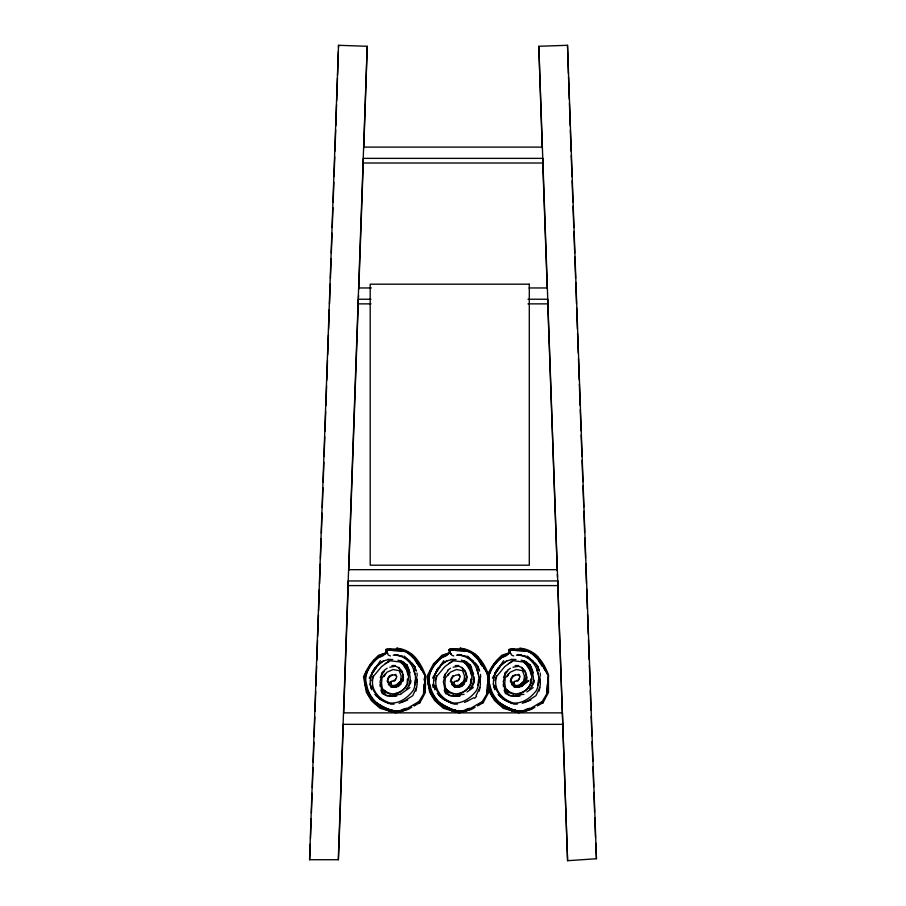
<?xml version="1.0" encoding="UTF-8"?>
<svg xmlns="http://www.w3.org/2000/svg" width="906" height="906" viewBox="0 0 906 906"><rect width="100%" height="100%" fill="white"/><g stroke="black" fill="none" stroke-linecap="round" stroke-linejoin="round"><path stroke-width="1.36" d="M386.466 651.12L387.009 653.011M449.795 651.12L450.339 653.011M509.682 651.12L510.225 653.011M380.316 682.75L381.63 689.998L385.56 693.022M424.031 684.279L423.532 693.045M443.646 682.75L444.971 689.998L448.889 693.022M487.36 684.279L486.862 693.045M488.696 688.447L488.606 692.512L483.125 702.773L477.451 705.808L479.478 704.358M503.532 682.75L504.857 689.998L508.776 693.022M547.247 684.279L546.748 693.045M407.247 682.83L407.349 679.172M470.576 682.83L470.678 679.172M530.463 682.83L530.565 679.172M335.696 130.056L334.96 151.166M335.843 125.855L336.556 104.813M336.704 100.6L337.474 78.154M337.564 75.345L338.38 51.495M363.804 147.905L367.224 46.285L338.527 45.3L309.546 859.715L338.47 859.715L343.295 724.132M309.739 859.715L310.294 844.166M310.498 838.503L311.2 818.707M311.404 813.044L312.106 793.248M312.31 787.586L313.012 767.79M313.216 762.127L313.918 742.331M314.122 736.68L314.824 716.873M315.028 711.221L315.73 691.414M315.934 685.763L316.636 665.967M316.84 660.304L317.542 640.508M317.7 636.261L318.448 615.049M318.606 610.803L319.354 589.591M319.558 583.94L320.26 564.132M320.464 558.481L321.166 538.674M321.37 533.022L322.072 513.226M322.276 507.564L322.978 487.768M323.182 482.105L323.884 462.309M324.088 456.647L324.79 436.851M324.994 431.199L325.696 411.392M325.9 405.741L326.602 385.933M326.806 380.282L327.508 360.486M327.712 354.824L328.414 335.027M328.618 329.365L329.32 309.569M329.524 303.906L330.226 284.11M330.43 278.448L331.132 258.652M331.336 253.001L332.038 233.193M332.242 227.542L332.944 207.734M333.148 202.083L333.85 182.287M334.054 176.625L334.756 156.829M338.278 859.715L367.224 46.285M343.702 712.829L348.266 584.313M348.776 570.191L358.278 303.261M358.448 298.244L358.55 295.424M358.776 289.139L363.295 162.027M420.543 667.065L415.424 658.798L411.165 654.245L406.647 651.742L414.733 657.665L419.863 666.001L425.231 675.57L424.971 682.377L424.506 678.424M483.872 667.065L478.753 658.798L474.495 654.245L469.976 651.742L478.062 657.665L483.192 666.001L488.56 675.57L488.3 682.377L487.836 678.424M543.759 667.065L538.64 658.798L534.381 654.245L529.863 651.742L537.949 657.665L543.079 666.001L548.447 675.57L548.187 682.377L547.722 678.424M424.586 692.456L425.446 684.381L425.197 674.755C419.908 660.383 410.984 649.398 396.805 648.232L401.788 649.749M465.129 649.749L460.135 648.232C474.223 649.364 483.272 660.361 488.527 674.755L488.776 684.381C486.363 671.72 496.397 657.858 508.425 653.747M425.22 675.593L423.815 693.452L419.014 701.482L407.054 708.526L396.658 711.561L401.154 710.916C381.12 714.2 363.589 696.646 364.722 676.839C368.164 666.997 374.869 656.963 385.209 653.747M488.549 675.593L487.145 693.452L482.343 701.482L470.384 708.526L459.988 711.561L464.484 710.916C444.45 714.2 426.919 696.646 428.051 676.839C431.494 666.997 438.198 656.963 448.538 653.747M548.436 675.593L547.031 693.452L542.23 701.482L530.27 708.526L519.885 711.561L524.37 710.916C504.336 714.2 486.805 696.646 487.938 676.839C491.437 666.057 499.353 656.59 510.089 652.705C507.507 650.01 512.4 648.832 514.495 649.285M393.193 655.197C411.086 654.517 420.282 675.683 413.17 690.531C407.7 697.711 399.546 703.747 390.112 703.011C378.765 699.828 368.957 688.209 373.634 676.136L381.505 666.657L389.546 660.723L399.852 661.924C419.92 674.517 401.301 705.819 382.434 689.047L381.562 683.407L381.992 677.971L387.111 672.127L393.125 669.523L399.252 670.689L401.154 675.831L400.803 681.131L395.888 685.4L398.153 686.51L400.996 684.075M464.325 684.075L461.494 686.51L459.217 685.4L464.132 681.131L464.495 675.831L462.581 670.689L456.454 669.523L450.441 672.127L445.333 677.971L444.891 683.407L445.763 689.047C464.631 705.819 483.249 674.517 463.181 661.924L452.875 660.723L444.846 666.657L436.964 676.136C432.287 688.209 442.094 699.828 453.442 703.011C462.875 703.747 471.029 697.711 476.499 690.531C483.611 675.683 474.416 654.517 456.522 655.197M524.212 684.075L521.38 686.51L519.104 685.4L524.019 681.131L524.381 675.831L522.468 670.689L516.341 669.523L510.327 672.127L505.22 677.971L504.778 683.407L505.65 689.047C524.517 705.819 543.136 674.517 523.068 661.924L512.762 660.723L504.733 666.657L496.85 676.136C492.173 688.209 501.981 699.828 513.328 703.011C522.762 703.747 530.916 697.711 536.386 690.531C543.498 675.683 534.302 654.517 516.409 655.197M424.45 689.726L424.688 687.02M410.475 679.704L410.124 683.452L408.833 686.136M473.815 679.704L473.453 683.452L472.162 686.136M533.702 679.704L533.34 683.452L532.048 686.136M403.306 679.953L403.238 674.947M526.522 679.953L526.454 674.947M487.915 692.456L488.345 688.469M547.802 692.456L548.232 688.469M410.633 683.056L410.916 680.587M473.963 683.056L474.246 680.587M533.849 683.056L534.132 680.587M414.574 685.298L415.288 679.772M424.45 689.138L424.778 686.612M477.904 685.298L478.628 679.772M537.79 685.298L538.515 679.772M403.011 681.244C404.325 676.272 402.23 670.814 398.538 667.371L398.946 667.79L394.869 665.955L395.571 666.216L389.784 667.224M466.352 681.244C467.666 676.272 465.571 670.814 461.867 667.371L462.275 667.79L458.198 665.955L458.9 666.216L453.113 667.224M526.239 681.244C527.552 676.272 525.457 670.814 521.754 667.371L522.162 667.79L518.085 665.955L518.787 666.216L513 667.224M415.956 691.097L417.111 684.313M479.285 691.097L480.44 684.313M539.172 691.097L540.327 684.313M379.954 681.946L382.298 673.758L384.597 670.916M443.283 681.946L445.639 673.758L447.926 670.916M503.17 681.946L505.525 673.758L507.813 670.916M401.811 681.346L402.468 678.39M465.152 681.346L465.797 678.39M525.038 681.346L525.684 678.39M387.145 653.498L387.032 652.286M450.361 652.286L450.803 654.019M510.361 653.498L510.248 652.286M371.788 680.644L373.17 675.797M435.129 680.644L436.499 675.797M495.016 680.644L496.386 675.797M386.579 652.648L386.183 652.207L387.19 653.271L386.035 651.006L386.602 650.112L391.822 649.353L396.556 649.33L405.424 651.459M396.624 648.832L396.805 648.232M525.016 649.749L519.761 648.821L520.021 648.232C534.902 649.319 543.498 661.607 548.413 674.755L548.492 692.512L543.011 702.773L537.337 705.808L539.364 704.358M401.415 678.832L400.645 681.335L396.001 685.389M464.744 678.832L463.974 681.335L459.331 685.389M524.631 678.832L523.861 681.335L519.217 685.389M386.873 652.705C355.786 663.192 360.09 706.374 392.275 710.938M454.608 649.285L449.829 650.078L449.365 651.006L450.203 652.705C419.116 663.192 423.419 706.374 455.605 710.938M364.552 676.873C366.273 667.982 372.207 661.312 378.549 655.287L385.243 653.09M487.768 676.873C489.489 667.982 495.423 661.312 501.765 655.287L508.459 653.09M367.338 670.542L365.152 676.997L365.571 684.313L365.209 676.997M386.058 651.12L386.409 649.511L390.452 648.821M430.667 670.542C426.59 678.617 429.059 688.05 432.762 695.785M515.491 710.938C497.02 709.16 483.011 687.847 490.554 670.542M513.668 648.821L509.625 649.523L509.274 651.12M370.169 678.39L371.709 673.917L380.384 660.689M433.498 678.39C435.741 671.244 440.576 664.574 446.998 660.599M493.385 678.39L494.925 673.917L503.6 660.689M416.567 687.45L412.728 695.706L404.744 700.757M479.897 687.45L476.058 695.706M539.783 687.45L535.944 695.706L527.96 700.757M459.874 648.821L460.135 648.232M519.761 648.821L520.021 648.232M380.282 677.507L382.06 673.6M443.612 677.507L445.39 673.6M503.498 677.507L505.276 673.6M390.882 682.286L391.324 681.357M454.223 682.286L454.653 681.357M514.11 682.286L514.54 681.357M384.065 676.612L385.492 673.611M448.323 674.664L448.821 673.611M507.281 676.612L508.708 673.611M408.051 683.067C405.922 688.583 400.531 692.433 394.835 693.577M471.38 683.067C469.263 688.583 463.861 692.433 458.176 693.577M531.267 683.067C529.149 688.583 523.747 692.433 518.062 693.577M387.474 680.01L389.58 675.853L392.377 674.721M450.803 680.01L452.909 675.853M487.813 674.54L489.908 670.395M510.69 680.01L512.796 675.853L515.593 674.721M396.613 677.314L394.823 680.836L395.673 679.115M459.954 677.314L458.153 680.836L459.002 679.115M519.84 677.314L518.039 680.836L518.889 679.115M366.692 670.395L363.521 676.646L366.296 692.093L371.245 700.429L380.078 708.322L395.922 712.863M488.742 686.691L489.512 692.093L494.461 700.429L503.306 708.322L519.149 712.863M398.153 686.51L403.566 677.473M461.494 686.51L466.896 677.473L466.567 674.947M521.38 686.51L526.782 677.473M366.817 671.187L369.637 666.601M387.904 649.058L385.73 649.5L386.726 651.935M430.146 671.187L433.68 665.457L441.811 656.771M453.781 648.821L449.614 648.979L449.195 650.531L450.055 651.935M490.033 671.187L492.853 666.601M511.12 649.058L508.945 649.5L509.942 651.935M369.229 678.016L377.168 666.08L383.668 660.599M432.57 678.016L443.714 660.689M492.456 678.016L500.384 666.08L506.884 660.599M435.616 673.033L440.497 666.08M496.375 670.848L495.027 672.92L498.436 667.699L497.043 669.806M371.811 672.909L375.209 667.699M437.19 669.783L438.549 667.699L437.156 669.806M373.827 669.806L375.197 667.711M371.709 673.917L377.168 666.08M494.925 673.917L500.384 666.08M406.216 689.092C413.125 682.75 409.761 672.411 406.182 665.219L406.783 665.955L403.215 662.218L407.19 664.993M469.546 689.092C476.454 682.75 473.091 672.411 469.512 665.219L470.112 665.955L466.556 662.218L470.52 664.993M529.432 689.092C536.341 682.75 532.977 672.411 529.398 665.219L529.999 665.955L526.443 662.218L530.406 664.993M370.35 665.457L378.481 656.771M493.566 665.457L501.698 656.771M387.87 678.311L389.659 676.136M451.211 678.311L452.989 676.136M511.097 678.311L512.875 676.136M370.328 664.608L374.393 659.806M433.657 664.608L441.879 655.287L448.572 653.09M493.544 664.608L497.609 659.806M474.699 698.345L476.567 696.238M386.409 649.511L386.024 650.655L386.59 650.089M509.625 649.511L509.24 650.723M471.131 687.937L472.807 686.114M381.528 673.226L383.261 671.357M504.744 673.226L506.477 671.357M437.723 659.806L433.408 663.928L426.862 676.646L429.625 692.093L434.574 700.429L443.419 708.322L459.263 712.863L471.584 709.364L475.095 707.235M394.019 680.927L391.267 681.459L390.826 683.554L392.151 685.548M457.349 680.927L454.597 681.459L454.155 683.554L455.48 685.548M517.235 680.927L514.483 681.459L514.042 683.554L515.367 685.548M524.393 684.064L528.662 680.542L521.562 686.318M414.178 705.774L416.148 704.358M384.121 670.417L387.168 668.254M447.451 670.417L450.497 668.254M507.337 670.417L510.384 668.254M409.931 687.563L400.894 693.939M466.986 691.991L473.272 687.563M526.873 691.991L533.158 687.563M411.766 707.235L408.255 709.364L397.247 712.49M534.982 707.235L531.471 709.364L520.463 712.49M414.11 705.808L419.784 702.773L422.49 698.005L425.276 692.512L425.446 684.483M385.254 663.588L389.387 661.38M448.583 663.588L452.717 661.38M508.47 663.588L512.603 661.38M468.074 700.757L473.883 697.699M379.036 656.59L383.113 654.494M502.252 656.59L506.329 654.494M380.282 656.941L383.6 655.4M443.623 656.941L446.93 655.4M503.51 656.941L506.816 655.4M401.143 702.433L404.178 701.051M464.472 702.433L467.507 701.051M524.359 702.433L527.394 701.051M385.209 654.268C375.118 657.552 368.561 667.314 365.016 676.918C364.892 692.377 375.412 708.594 391.607 710.327M448.549 654.268C438.447 657.552 431.89 667.314 428.345 676.918C428.221 692.377 438.753 708.594 454.937 710.327M508.436 654.268C498.334 657.552 491.777 667.314 488.232 676.918L488.821 682.037M402.592 711.006L407.224 709.16M465.922 711.006L470.554 709.16M525.808 711.006L530.44 709.16M449.92 652.648L449.84 652.071M509.806 652.648L509.727 652.071M399.059 703.316L407.723 699.998M522.275 703.316L530.95 699.998M449.512 652.207L449.433 650.904L451.347 650.032L460.644 649.896L465.616 650.825M509.399 652.207L509.319 650.904L511.233 650.032L520.531 649.896L525.503 650.825M386.5 650.078L391.267 649.285M402.264 709.579L406.432 708.209M465.593 709.579L469.761 708.209M525.48 709.579L529.648 708.209M451.233 649.058L449.319 649.976L449.387 651.12M394.722 680.463L393.238 680.519M458.051 680.463L456.567 680.519M517.938 680.463L516.454 680.519M394.642 687.326L396.987 686.782M457.972 687.326L460.316 686.782M517.858 687.326L520.203 686.782M394.563 696.306L396.862 695.91M457.892 696.306L460.203 695.91M517.779 696.306L520.089 695.91M396.307 711.346L402.411 710.463M459.636 711.346L465.741 710.463M519.523 711.346L525.627 710.463M386.851 695.853L400.758 694.336M450.18 695.853L464.087 694.336M510.067 695.853L523.974 694.336M394.993 695.763C390.361 696.488 384.223 696.17 381.845 691.437M458.323 695.763C453.272 696.669 446.783 695.853 444.563 690.497M518.209 695.763C513.577 696.488 507.439 696.17 505.061 691.437M396.964 686.601L390.973 687.065L393.419 687.235M460.293 686.601L454.302 687.065L456.749 687.235M520.18 686.601L514.189 687.065L516.635 687.235M387.859 649.636C399.682 648.062 413.385 651.935 418.379 663.826M511.075 649.636L519.772 649.33L528.64 651.459M391.992 709.806L388.3 710.077L390.894 710.463M455.333 709.806L451.641 710.077L454.223 710.463M511.528 710.077L515.22 709.806M562.717 723.52L567.598 860.7L596.454 858.729L567.507 45.3L538.81 46.285L542.23 147.905M395.548 696.057L390.124 696.193M458.878 696.057L453.453 696.193M518.764 696.057L513.34 696.193M390.497 659.647C376.998 659.421 366.477 676.759 371.517 689.024M453.838 659.647C440.327 659.421 429.806 676.759 434.857 689.024M513.725 659.647C500.214 659.421 489.693 676.759 494.744 689.024M391.958 665.57L395.209 665.514M455.288 665.57L458.538 665.514M515.174 665.57L518.425 665.514M363.668 147.1L542.366 147.1M358.651 287.961L371.324 287.961M529.07 287.961L547.383 287.961M370.984 299.229L358.255 299.229L358.255 303.872L370.984 303.872M527.983 299.229L547.779 299.229L547.779 303.872L527.983 303.872M348.629 569.681L557.405 569.681M390.463 704.143L394.076 704.143M453.793 704.143L457.405 704.143M513.679 704.143L517.292 704.143M343.612 712.863L562.422 712.863L562.819 724.347L343.215 724.347M596.454 858.729L595.706 843.203M567.598 860.7L538.81 46.285M515.265 650.474L524.801 651.437M455.378 650.474L464.914 651.437M392.038 650.474L401.585 651.437M510.973 659.364L515.978 659.534M451.086 659.364L456.092 659.534M387.757 659.364L392.751 659.534M517.734 654.551L521.46 655.015M457.847 654.551L461.573 655.015M394.518 654.551L398.244 655.015M515.22 685.683L518.798 685.253M455.333 685.683L458.912 685.253M392.004 685.683L395.582 685.253M519.24 649.308L524.314 650.112M459.353 649.308L464.427 650.112M396.024 649.308L401.098 650.112M519.093 654.993L526.069 656.159M459.206 654.993L466.182 656.159M395.877 654.993L402.853 656.159M511.539 710.032L514.11 710.463M518.062 711.844L511.369 710.632L519.24 711.98M459.501 712.082L451.482 710.632L459.353 711.98M394.846 711.844L388.153 710.632L396.024 711.98M396.601 649.523L401.686 650.395M402.287 650.825L397.315 649.896L388.017 650.032L386.103 650.904L386.76 651.969M507.53 674.687L508.13 674.823M447.643 674.687L448.244 674.823M384.314 674.687L384.914 674.823M514.823 710.327C501.584 708.888 491.346 697.337 489.115 684.585M468.753 651.459C462.819 650.168 454.948 647.382 449.353 650.723M511.856 709.194L505.242 706.544L499.75 702.931L509.84 708.673L519.874 711.561L517.734 710.87M451.969 709.194L445.356 706.544L439.863 702.931L449.954 708.673L459.931 711.538L457.847 710.87M388.64 709.194L382.015 706.544L376.534 702.931L386.624 708.673L396.601 711.538L394.518 710.87M526.556 651.142L528.674 651.776M466.669 651.142C473.578 652.558 478.708 658.096 481.267 664.449M403.34 651.142L405.458 651.776M521.188 660.146L525.582 661.595M461.301 660.146L465.695 661.595M397.972 660.146L402.366 661.595M509.081 650.531L509.806 650.089C525.129 646.148 540.848 655.514 545.299 670.7M449.195 650.531L449.738 649.511L449.92 650.089C464.653 646.397 480.361 654.732 484.857 669.534M512.388 703.679L502.343 698.549M512.468 710.451C499.591 707.812 489.999 696.295 488.459 683.43M452.502 703.679L442.456 698.549M452.581 710.451C439.704 707.812 430.112 696.295 428.572 683.43M389.172 703.679L379.127 698.549M389.252 710.451C376.375 707.812 366.783 696.295 365.243 683.43M531.063 679.274L531.641 679.511M471.177 679.274L471.754 679.511M407.847 679.274L408.413 679.511M513.34 694.155L508.3 692.003L505.084 688.628M453.453 694.155L448.413 692.003L445.197 688.628M390.124 694.155L385.073 692.003L381.868 688.628M513.634 655.955L511.369 654.959L510.961 653.441M453.747 655.955L451.482 654.959L449.772 651.98M390.407 655.955L388.153 654.959L387.745 653.441M498.606 704.03L494.789 699.93M438.719 704.03L434.903 699.93M523.453 660.689L526.828 662.241M463.566 660.689L466.941 662.241M400.237 660.689L403.612 662.241M510.169 681.052L514.166 682.999M450.282 681.052L454.28 682.999M386.953 681.052L390.95 682.999M510.871 702.909L504.427 699.738L498.651 694.619M450.984 702.909L444.54 699.738L438.764 694.619M387.643 702.909L381.211 699.738L375.435 694.619M509.5 702.41L504.257 699.783L498.991 695.332M449.614 702.41L444.37 699.783L439.104 695.332M386.284 702.41L381.041 699.783L375.775 695.332M509.84 708.673C499.353 704.891 491.38 695.378 489.829 684.279M449.954 708.673C439.467 704.891 431.494 695.378 429.942 684.279M386.624 708.673C376.137 704.891 368.164 695.378 366.613 684.279M529.738 652.082L537.235 657.473L540.497 663.294M406.511 652.082L414.019 657.473L417.281 663.294M506.001 693.328L509.41 695.502M446.114 693.328L449.523 695.502M382.785 693.328L386.194 695.502M527.7 657.439L533.079 661.029M467.813 657.439L473.192 661.029M404.484 657.439L409.863 661.029M499.025 703.566L504.223 707.212M375.333 703.985L371.573 699.93M509.206 691.754L505.65 689.047L508.878 692.082M449.319 691.754L445.763 689.047L448.991 692.082M385.979 691.754L382.434 689.047L385.662 692.082M482.422 702.229L483.125 702.773L482.456 702.184M511.573 684.517L514.506 686.861M451.686 684.517L454.619 686.861M388.357 684.517L391.279 686.861M519.444 675.74L518.323 674.834L515.99 675.038L513.43 676.25L511.63 678.322L511.063 680.995L512.184 684.007L514.529 686.306C521.777 688.9 528.458 680.508 525.774 673.69M459.557 675.74L458.436 674.834L456.103 675.038L453.544 676.25L451.743 678.322L451.177 680.995L452.298 684.007L454.642 686.306C461.89 688.9 468.572 680.508 465.888 673.69M396.228 675.74L395.107 674.834L392.762 675.038L390.214 676.25L388.414 678.322L387.847 680.995L388.968 684.007L391.313 686.306C398.549 688.9 405.242 680.508 402.558 673.69M527.473 656.148L536.646 664.698L539.512 671.131M467.587 656.148L476.76 664.698L479.625 671.131M404.257 656.148L413.43 664.698L416.296 671.131M532.252 653.849L537.53 659.092L542.354 666.59M472.366 653.849L477.643 659.092L482.468 666.59M409.036 653.849L414.314 659.092L419.138 666.59M523.623 661.708L527.779 665.627M463.736 661.708L467.892 665.627M400.407 661.708L404.563 665.627M534.223 653.543L538.424 657.677M474.336 653.543L478.538 657.677M411.007 653.543L415.208 657.677M498.074 694.302L500.633 696.85M437.326 693.452L441.607 697.699M374.858 694.302L377.417 696.85M473.997 654.087L478.164 658.3M435.492 699.591L439.138 703.566M372.151 699.591L375.809 703.566M509.659 651.98L510.146 652.682M534.857 663.079L537.858 667.043M474.971 663.079L477.972 667.043M411.641 663.079L414.642 667.043M519.987 676.488L518.323 674.834L518.685 674.313L519.693 675.876M460.101 676.488L458.436 674.834L458.798 674.313L459.806 675.876M396.771 676.488L395.107 674.834L395.458 674.313L396.477 675.876M500.814 696.204L497.077 691.153L495.208 685.808M440.928 696.204L437.19 691.153L435.322 685.808M377.598 696.204L373.861 691.153L371.992 685.808M492.649 695.785L495.378 699.591M522.23 668.39L524.506 671.595M462.343 668.39L464.631 671.595M399.014 668.39L401.29 671.595M510.837 682.048L512.853 685.061M450.95 682.048L452.966 685.061M387.621 682.048L389.625 685.061M492.071 696.046L489.92 691.323M432.185 696.046L430.565 692.512M368.844 696.046L366.704 691.323M527.032 665.74L529.863 670.134L531.233 675.038M467.145 665.74L469.976 670.134L471.346 675.038M403.816 665.74L406.647 670.134L408.017 675.038M538.051 658.3L541.595 663.826M414.857 658.266L422.083 670.7M385.73 649.5L386.024 650.678M450.531 653.271L450.203 652.705L450.475 653.498M531.584 668.028L530.067 664.947L532.955 672.92M471.698 668.028L470.18 664.947L473.544 674.245M408.357 668.028L406.839 664.947L409.727 672.92M524.687 670.304L525.763 672.558M464.801 670.304L465.877 672.558M401.471 670.304L402.536 672.558M543.577 665.831L547.213 674.155M483.691 665.831L487.326 674.155M420.361 665.831L423.997 674.155M504.087 690.191L505.639 693.781M444.2 690.191L445.752 693.781M380.871 690.191L382.411 693.781M543.022 666.035L544.506 669.534M483.136 666.035L484.619 669.534M419.806 666.035L421.29 669.534M509.761 651.188L510.078 652.071M449.874 651.188L450.191 652.071M386.534 651.188L386.851 652.071M538.221 667.382L537.892 666.318L539.047 670.293M478.334 667.382L478.006 666.318L479.161 670.293M415.005 667.382L414.676 666.318L415.82 670.293M493.215 683.917L494.903 689.794M433.328 683.917L435.016 689.794M369.988 683.917L371.687 689.794M536.703 669.092L538.107 674.189M476.816 669.092L478.221 674.189M413.487 669.092L414.891 674.189M532.082 669.058L533.09 672.943M408.866 669.058L409.874 672.943M509.127 650.248L508.945 649.5M449.24 650.248L449.059 649.5M488.13 684.29L487.892 679.341M428.244 684.29L428.006 679.341M364.914 684.29L364.608 678.107M432.592 684.857L433.091 687.337M473.963 676.793L474.393 679.353M487.87 681.754L488.187 684.324L487.892 679.228M487.213 673.158L487.53 675.797M540.236 673.045L540.452 675.819M480.452 674.426L480.678 677.201M417.009 673.045L417.236 675.819M547.666 678.956L547.87 681.516M487.881 680.236L488.175 684.075M424.45 678.956L424.654 681.516M547.666 679.036L547.87 681.674M487.881 680.361L488.187 684.324M424.45 679.036L424.654 681.674M547.7 677.948L547.96 681.776M424.472 677.948L424.744 681.776M488.425 676.997L488.787 684.313M503.272 684.223L503.385 686.488M380.056 684.223L380.158 686.488M571.074 151.155L570.338 130.056M571.222 155.39L571.98 176.579M572.128 180.815L572.886 202.004M573.034 206.24L573.792 227.429M573.94 231.664L574.698 252.842M574.846 257.077L575.604 278.267M575.752 282.502L576.499 303.691M576.658 307.927L577.405 329.116M577.564 333.351L578.266 353.125M578.47 358.765L579.217 379.954M579.364 384.189L580.123 405.378M580.27 409.614L581.029 430.803M581.176 435.039L581.935 456.216M582.082 460.452L582.841 481.641M582.988 485.876L583.747 507.066M583.894 511.301L584.642 532.49M584.846 538.13L585.548 557.903M585.752 563.555L586.454 583.328M586.658 588.979L587.36 608.753M587.564 614.404L588.266 634.177M588.47 639.829L589.172 659.591M589.376 665.242L590.078 685.015M590.27 690.666L590.984 710.44M591.176 716.091L591.878 735.865M592.082 741.516L592.784 761.278M592.988 766.929L593.69 786.702M593.894 792.354L594.596 812.127M594.8 817.778L595.502 837.552M542.739 162.049L547.213 287.927M547.768 303.476L557.281 570.78M557.405 574.325L557.507 577.145M557.79 584.914L562.366 713.611M568.424 73.941L567.507 45.3M568.515 76.75L569.285 99.196M569.432 103.409L570.202 125.855M539.874 676.839L540.044 682.105M479.987 676.839L480.157 682.105M416.658 676.839L416.828 682.105M540.123 679.274L540.259 683.69M480.237 679.274L480.373 683.69M416.907 679.274L417.043 683.69M338.527 45.3L338.527 47.293M419.127 702.184L419.784 702.773L419.127 702.184M542.343 702.184L543.011 702.773L542.343 702.184M542.773 158.369L363.261 158.369L363.261 163.012L542.773 163.012L542.773 158.369M529.297 284.19L370.192 284.19L370.192 565.197L529.297 565.197L529.297 284.19M557.813 580.95L348.221 580.95L348.221 585.593L557.813 585.593L557.813 580.95"/></g></svg>
